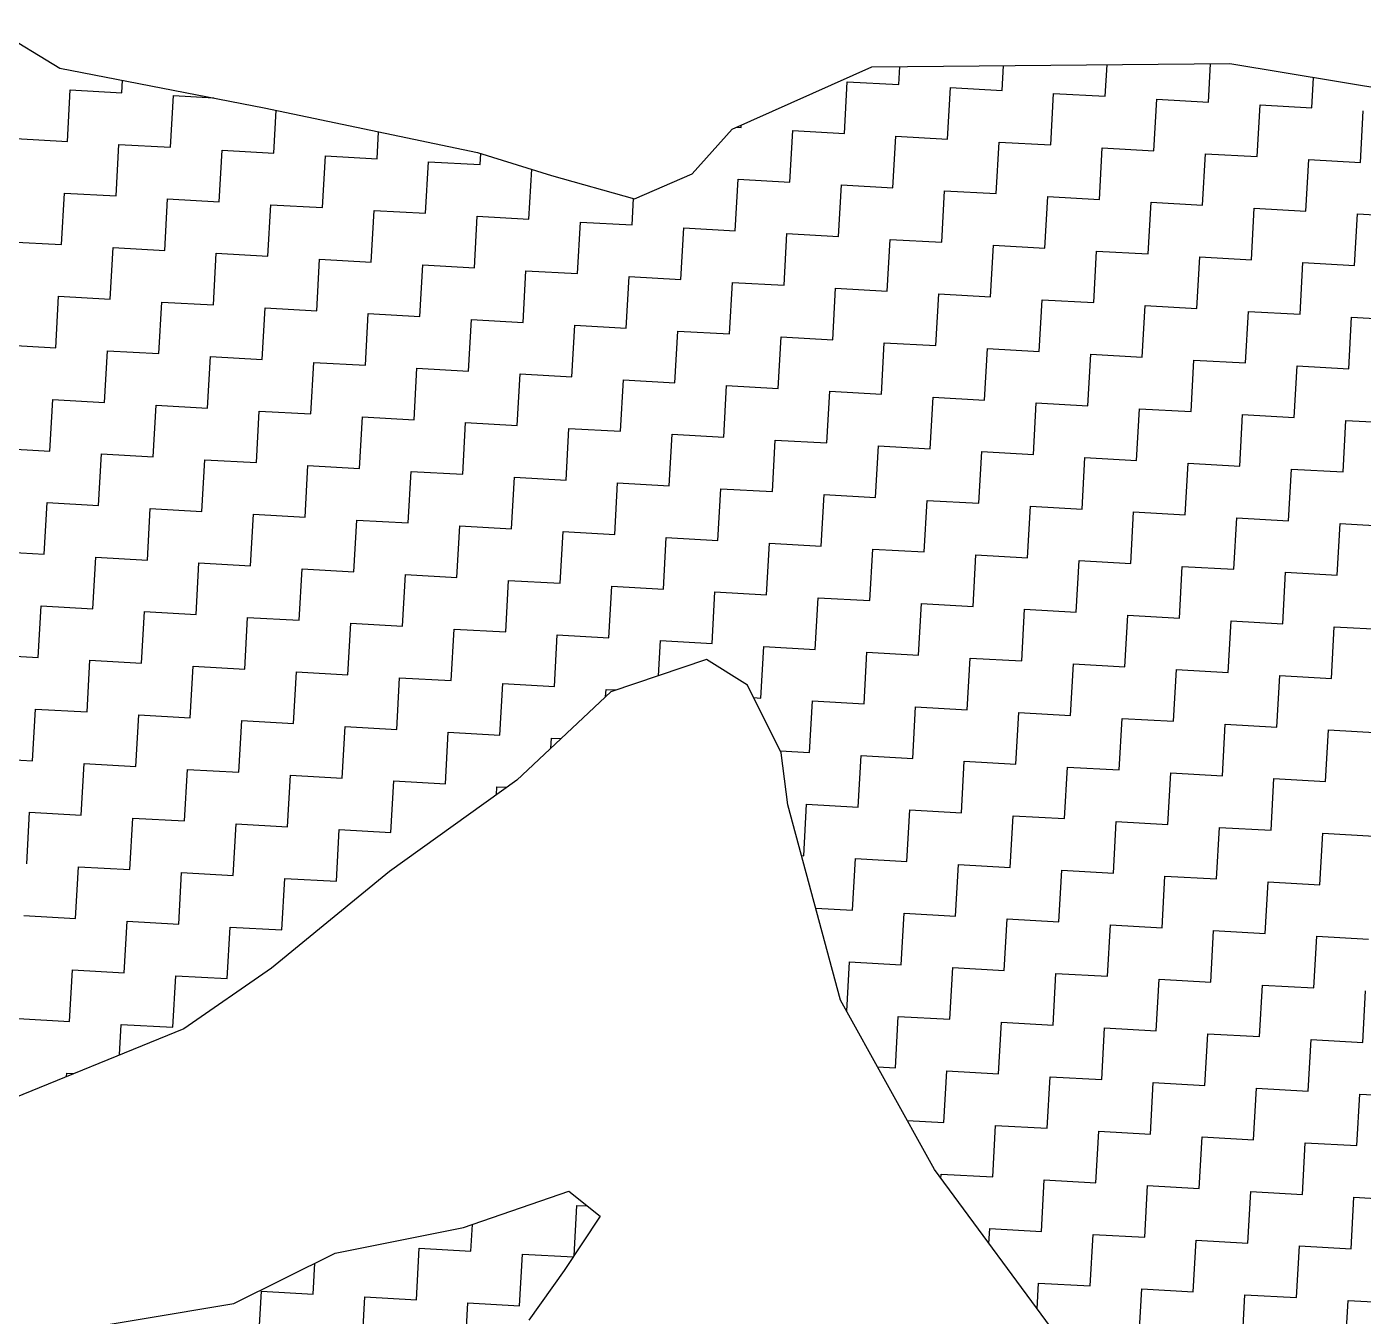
# Model space of a CAD drawing. Header units: metres. Extents: x 284689 to 287152, y 2012663 to 2015676.
# Drawn here: x 285259.7 to 285424.8, y 2014835.9 to 2014995.2 of the extents above; entities that cross this region are included whole.
import ezdxf

# ---------------------------------------------------------------- set-up
doc = ezdxf.new("R2010")
doc.units = ezdxf.units.M
doc.header["$MEASUREMENT"] = 0
doc.layers.add('POLY_HATCH', color=12, linetype='Continuous')

msp = doc.modelspace()

# ---------------------------------------------------------------- linework, layer by layer
at = {"layer": 'POLY_HATCH'}
for p, q in [((285255.34, 2014995.23), (285263.75, 2014990.13)), ((285263.75, 2014990.13), (285288.99, 2014985.23)), ((285346.81, 2014982.56), (285364.06, 2014990.28)), ((285364.06, 2014990.28), (285408.29, 2014990.68)), ((285408.29, 2014990.68), (285429.54, 2014987.17)), ((285288.99, 2014985.23), (285315.34, 2014979.69)), ((285341.87, 2014977.04), (285346.81, 2014982.56)), ((285315.34, 2014979.69), (285324.46, 2014976.86)), ((285324.46, 2014976.86), (285334.74, 2014973.97)), ((285334.74, 2014973.97), (285341.87, 2014977.04)), ((285343.64, 2014917.06), (285331.82, 2014913.08)), ((285348.68, 2014913.88), (285343.64, 2014917.06)), ((285352.85, 2014905.53), (285348.68, 2014913.88)), ((285331.82, 2014913.08), (285320.19, 2014902.15)), ((285353.65, 2014899.11), (285352.85, 2014905.53)), ((285320.19, 2014902.15), (285304.48, 2014890.87)), ((285360.19, 2014874.97), (285353.65, 2014899.11)), ((285304.48, 2014890.87), (285289.9, 2014878.94)), ((285289.9, 2014878.94), (285279.04, 2014871.44)), ((285371.77, 2014854.04), (285360.19, 2014874.97)), ((285279.04, 2014871.44), (285255.3, 2014861.76)), ((285387.4, 2014832.88), (285371.77, 2014854.04)), ((285313.61, 2014846.9), (285326.61, 2014851.38)), ((285326.61, 2014851.38), (285330.5, 2014848.27)), ((285330.5, 2014848.27), (285326.06, 2014841.56)), ((285297.77, 2014843.73), (285313.61, 2014846.9)), ((285285.25, 2014837.48), (285297.77, 2014843.73)), ((285326.06, 2014841.56), (285321.66, 2014835.44)), ((285261.84, 2014833.59), (285285.25, 2014837.48))]:
    msp.add_line(p, q, dxfattribs=at)
at = {"layer": 'POLY_HATCH', "linetype": 'Continuous'}
for p, q in [((285367.38, 2014988.08), (285367.51, 2014990.31)), ((285380.13, 2014987.36), (285380.3, 2014990.43)), ((285392.88, 2014986.64), (285393.1, 2014990.54)), ((285405.63, 2014985.93), (285405.9, 2014990.66)), ((285271.4, 2014987.08), (285271.49, 2014988.62)), ((285360.65, 2014982.06), (285361.01, 2014988.44)), ((285361.01, 2014988.44), (285367.38, 2014988.08)), ((285373.4, 2014981.35), (285373.76, 2014987.72)), ((285373.76, 2014987.72), (285380.13, 2014987.36)), ((285418.38, 2014985.21), (285418.59, 2014988.98)), ((285264.67, 2014981.06), (285265.03, 2014987.44)), ((285265.03, 2014987.44), (285271.4, 2014987.08)), ((285277.42, 2014980.35), (285277.78, 2014986.72)), ((285277.78, 2014986.72), (285282.75, 2014986.44)), ((285386.15, 2014980.63), (285386.5, 2014987)), ((285386.5, 2014987), (285392.88, 2014986.64)), ((285398.9, 2014979.91), (285399.25, 2014986.29)), ((285399.25, 2014986.29), (285405.63, 2014985.93)), ((285290.17, 2014979.63), (285290.46, 2014984.92)), ((285411.65, 2014979.2), (285412, 2014985.57)), ((285412, 2014985.57), (285418.38, 2014985.21)), ((285424.4, 2014978.48), (285424.75, 2014984.85)), ((285347.37, 2014982.81), (285347.9, 2014982.78)), ((285347.9, 2014982.78), (285347.91, 2014983.05)), ((285258.29, 2014981.42), (285264.67, 2014981.06)), ((285302.92, 2014978.91), (285303.1, 2014982.26)), ((285353.91, 2014976.05), (285354.27, 2014982.42)), ((285354.27, 2014982.42), (285360.65, 2014982.06)), ((285366.66, 2014975.33), (285367.02, 2014981.7)), ((285367.02, 2014981.7), (285373.4, 2014981.35)), ((285379.41, 2014974.61), (285379.77, 2014980.99)), ((285379.77, 2014980.99), (285386.15, 2014980.63)), ((285270.68, 2014974.33), (285271.04, 2014980.7)), ((285271.04, 2014980.7), (285277.42, 2014980.35)), ((285283.43, 2014973.61), (285283.79, 2014979.99)), ((285283.79, 2014979.99), (285290.17, 2014979.63)), ((285296.18, 2014972.9), (285296.54, 2014979.27)), ((285296.54, 2014979.27), (285302.92, 2014978.91)), ((285315.67, 2014978.2), (285315.74, 2014979.57)), ((285392.16, 2014973.9), (285392.52, 2014980.27)), ((285392.52, 2014980.27), (285398.9, 2014979.91)), ((285404.91, 2014973.18), (285405.27, 2014979.55)), ((285405.27, 2014979.55), (285411.65, 2014979.2)), ((285308.93, 2014972.18), (285309.29, 2014978.55)), ((285309.29, 2014978.55), (285315.67, 2014978.2)), ((285321.68, 2014971.46), (285322.03, 2014977.62)), ((285417.66, 2014972.46), (285418.02, 2014978.84)), ((285418.02, 2014978.84), (285424.4, 2014978.48)), ((285347.18, 2014970.03), (285347.54, 2014976.4)), ((285347.54, 2014976.4), (285353.91, 2014976.05)), ((285263.95, 2014968.31), (285264.31, 2014974.69)), ((285264.31, 2014974.69), (285270.68, 2014974.33)), ((285359.93, 2014969.31), (285360.29, 2014975.69)), ((285360.29, 2014975.69), (285366.66, 2014975.33)), ((285372.68, 2014968.6), (285373.04, 2014974.97)), ((285373.04, 2014974.97), (285379.41, 2014974.61)), ((285385.43, 2014967.88), (285385.79, 2014974.25)), ((285385.79, 2014974.25), (285392.16, 2014973.9)), ((285276.7, 2014967.6), (285277.06, 2014973.97)), ((285277.06, 2014973.97), (285283.43, 2014973.61)), ((285289.45, 2014966.88), (285289.81, 2014973.25)), ((285289.81, 2014973.25), (285296.18, 2014972.9)), ((285334.43, 2014970.75), (285334.61, 2014974)), ((285398.18, 2014967.16), (285398.54, 2014973.54)), ((285398.54, 2014973.54), (285404.91, 2014973.18)), ((285410.93, 2014966.45), (285411.29, 2014972.82)), ((285411.29, 2014972.82), (285417.66, 2014972.46)), ((285302.2, 2014966.16), (285302.56, 2014972.54)), ((285302.56, 2014972.54), (285308.93, 2014972.18)), ((285314.95, 2014965.45), (285315.31, 2014971.82)), ((285315.31, 2014971.82), (285321.68, 2014971.46)), ((285327.7, 2014964.73), (285328.06, 2014971.1)), ((285328.06, 2014971.1), (285334.43, 2014970.75)), ((285423.68, 2014965.73), (285424.04, 2014972.1)), ((285424.04, 2014972.1), (285430.41, 2014971.75)), ((285340.45, 2014964.01), (285340.81, 2014970.39)), ((285340.81, 2014970.39), (285347.18, 2014970.03)), ((285353.2, 2014963.3), (285353.56, 2014969.67)), ((285353.56, 2014969.67), (285359.93, 2014969.31)), ((285257.58, 2014968.67), (285263.95, 2014968.31)), ((285269.97, 2014961.58), (285270.33, 2014967.95)), ((285270.33, 2014967.95), (285276.7, 2014967.6)), ((285365.95, 2014962.58), (285366.31, 2014968.95)), ((285366.31, 2014968.95), (285372.68, 2014968.6)), ((285378.7, 2014961.86), (285379.06, 2014968.24)), ((285379.06, 2014968.24), (285385.43, 2014967.88)), ((285282.72, 2014960.86), (285283.07, 2014967.24)), ((285283.07, 2014967.24), (285289.45, 2014966.88)), ((285295.47, 2014960.15), (285295.82, 2014966.52)), ((285295.82, 2014966.52), (285302.2, 2014966.16)), ((285391.45, 2014961.15), (285391.8, 2014967.52)), ((285391.8, 2014967.52), (285398.18, 2014967.16)), ((285404.2, 2014960.43), (285404.55, 2014966.8)), ((285404.55, 2014966.8), (285410.93, 2014966.45)), ((285416.95, 2014959.71), (285417.3, 2014966.09)), ((285417.3, 2014966.09), (285423.68, 2014965.73)), ((285308.22, 2014959.43), (285308.57, 2014965.8)), ((285308.57, 2014965.8), (285314.95, 2014965.45)), ((285320.97, 2014958.71), (285321.32, 2014965.09)), ((285321.32, 2014965.09), (285327.7, 2014964.73)), ((285333.71, 2014958), (285334.07, 2014964.37)), ((285334.07, 2014964.37), (285340.45, 2014964.01)), ((285346.46, 2014957.28), (285346.82, 2014963.65)), ((285346.82, 2014963.65), (285353.2, 2014963.3)), ((285359.21, 2014956.56), (285359.57, 2014962.94)), ((285359.57, 2014962.94), (285365.95, 2014962.58)), ((285263.23, 2014955.56), (285263.59, 2014961.94)), ((285263.59, 2014961.94), (285269.97, 2014961.58)), ((285275.98, 2014954.85), (285276.34, 2014961.22)), ((285276.34, 2014961.22), (285282.72, 2014960.86)), ((285371.96, 2014955.85), (285372.32, 2014962.22)), ((285372.32, 2014962.22), (285378.7, 2014961.86)), ((285384.71, 2014955.13), (285385.07, 2014961.5)), ((285385.07, 2014961.5), (285391.45, 2014961.15)), ((285288.73, 2014954.13), (285289.09, 2014960.5)), ((285289.09, 2014960.5), (285295.47, 2014960.15)), ((285301.48, 2014953.41), (285301.84, 2014959.79)), ((285301.84, 2014959.79), (285308.22, 2014959.43)), ((285397.46, 2014954.41), (285397.82, 2014960.79)), ((285397.82, 2014960.79), (285404.2, 2014960.43)), ((285410.21, 2014953.7), (285410.57, 2014960.07)), ((285410.57, 2014960.07), (285416.95, 2014959.71)), ((285314.23, 2014952.7), (285314.59, 2014959.07)), ((285314.59, 2014959.07), (285320.97, 2014958.71)), ((285326.98, 2014951.98), (285327.34, 2014958.35)), ((285327.34, 2014958.35), (285333.71, 2014958)), ((285422.96, 2014952.98), (285423.32, 2014959.35)), ((285423.32, 2014959.35), (285429.7, 2014959)), ((285339.73, 2014951.26), (285340.09, 2014957.64)), ((285340.09, 2014957.64), (285346.46, 2014957.28)), ((285352.48, 2014950.55), (285352.84, 2014956.92)), ((285352.84, 2014956.92), (285359.21, 2014956.56)), ((285365.23, 2014949.83), (285365.59, 2014956.2)), ((285365.59, 2014956.2), (285371.96, 2014955.85)), ((285256.86, 2014955.92), (285263.23, 2014955.56)), ((285269.25, 2014948.83), (285269.61, 2014955.2)), ((285269.61, 2014955.2), (285275.98, 2014954.85)), ((285282, 2014948.11), (285282.36, 2014954.49)), ((285282.36, 2014954.49), (285288.73, 2014954.13)), ((285377.98, 2014949.11), (285378.34, 2014955.49)), ((285378.34, 2014955.49), (285384.71, 2014955.13)), ((285390.73, 2014948.4), (285391.09, 2014954.77)), ((285391.09, 2014954.77), (285397.46, 2014954.41)), ((285294.75, 2014947.4), (285295.11, 2014953.77)), ((285295.11, 2014953.77), (285301.48, 2014953.41)), ((285307.5, 2014946.68), (285307.86, 2014953.05)), ((285307.86, 2014953.05), (285314.23, 2014952.7)), ((285403.48, 2014947.68), (285403.84, 2014954.05)), ((285403.84, 2014954.05), (285410.21, 2014953.7)), ((285416.23, 2014946.96), (285416.59, 2014953.34)), ((285416.59, 2014953.34), (285422.96, 2014952.98)), ((285320.25, 2014945.96), (285320.61, 2014952.34)), ((285320.61, 2014952.34), (285326.98, 2014951.98)), ((285333, 2014945.25), (285333.36, 2014951.62)), ((285333.36, 2014951.62), (285339.73, 2014951.26)), ((285345.75, 2014944.53), (285346.11, 2014950.9)), ((285346.11, 2014950.9), (285352.48, 2014950.55)), ((285358.5, 2014943.81), (285358.86, 2014950.19)), ((285358.86, 2014950.19), (285365.23, 2014949.83)), ((285262.52, 2014942.81), (285262.88, 2014949.19)), ((285262.88, 2014949.19), (285269.25, 2014948.83)), ((285275.27, 2014942.1), (285275.63, 2014948.47)), ((285275.63, 2014948.47), (285282, 2014948.11)), ((285371.25, 2014943.1), (285371.61, 2014949.47)), ((285371.61, 2014949.47), (285377.98, 2014949.11)), ((285384, 2014942.38), (285384.35, 2014948.75)), ((285384.35, 2014948.75), (285390.73, 2014948.4)), ((285396.75, 2014941.66), (285397.1, 2014948.04)), ((285397.1, 2014948.04), (285403.48, 2014947.68)), ((285288.02, 2014941.38), (285288.37, 2014947.75)), ((285288.37, 2014947.75), (285294.75, 2014947.4)), ((285300.77, 2014940.66), (285301.12, 2014947.04)), ((285301.12, 2014947.04), (285307.5, 2014946.68)), ((285313.52, 2014939.95), (285313.87, 2014946.32)), ((285313.87, 2014946.32), (285320.25, 2014945.96)), ((285409.5, 2014940.95), (285409.85, 2014947.32)), ((285409.85, 2014947.32), (285416.23, 2014946.96)), ((285422.25, 2014940.23), (285422.6, 2014946.6)), ((285422.6, 2014946.6), (285428.98, 2014946.25)), ((285326.27, 2014939.23), (285326.62, 2014945.6)), ((285326.62, 2014945.6), (285333, 2014945.25)), ((285339.01, 2014938.51), (285339.37, 2014944.89)), ((285339.37, 2014944.89), (285345.75, 2014944.53)), ((285256.14, 2014943.17), (285262.52, 2014942.81)), ((285351.76, 2014937.8), (285352.12, 2014944.17)), ((285352.12, 2014944.17), (285358.5, 2014943.81)), ((285364.51, 2014937.08), (285364.87, 2014943.45)), ((285364.87, 2014943.45), (285371.25, 2014943.1)), ((285268.53, 2014936.08), (285268.89, 2014942.45)), ((285268.89, 2014942.45), (285275.27, 2014942.1)), ((285281.28, 2014935.36), (285281.64, 2014941.74)), ((285281.64, 2014941.74), (285288.02, 2014941.38)), ((285377.26, 2014936.36), (285377.62, 2014942.74)), ((285377.62, 2014942.74), (285384, 2014942.38)), ((285390.01, 2014935.65), (285390.37, 2014942.02)), ((285390.37, 2014942.02), (285396.75, 2014941.66)), ((285402.76, 2014934.93), (285403.12, 2014941.3)), ((285403.12, 2014941.3), (285409.5, 2014940.95)), ((285294.03, 2014934.65), (285294.39, 2014941.02)), ((285294.39, 2014941.02), (285300.77, 2014940.66)), ((285306.78, 2014933.93), (285307.14, 2014940.3)), ((285307.14, 2014940.3), (285313.52, 2014939.95)), ((285319.53, 2014933.21), (285319.89, 2014939.59)), ((285319.89, 2014939.59), (285326.27, 2014939.23)), ((285415.51, 2014934.21), (285415.87, 2014940.59)), ((285415.87, 2014940.59), (285422.25, 2014940.23)), ((285332.28, 2014932.5), (285332.64, 2014938.87)), ((285332.64, 2014938.87), (285339.01, 2014938.51)), ((285345.03, 2014931.78), (285345.39, 2014938.15)), ((285345.39, 2014938.15), (285351.76, 2014937.8)), ((285261.8, 2014930.06), (285262.16, 2014936.44)), ((285262.16, 2014936.44), (285268.53, 2014936.08)), ((285357.78, 2014931.06), (285358.14, 2014937.44)), ((285358.14, 2014937.44), (285364.51, 2014937.08)), ((285370.53, 2014930.35), (285370.89, 2014936.72)), ((285370.89, 2014936.72), (285377.26, 2014936.36)), ((285274.55, 2014929.35), (285274.91, 2014935.72)), ((285274.91, 2014935.72), (285281.28, 2014935.36)), ((285287.3, 2014928.63), (285287.66, 2014935.01)), ((285287.66, 2014935.01), (285294.03, 2014934.65)), ((285383.28, 2014929.63), (285383.64, 2014936)), ((285383.64, 2014936), (285390.01, 2014935.65)), ((285396.03, 2014928.91), (285396.39, 2014935.29)), ((285396.39, 2014935.29), (285402.76, 2014934.93)), ((285300.05, 2014927.91), (285300.41, 2014934.29)), ((285300.41, 2014934.29), (285306.78, 2014933.93)), ((285312.8, 2014927.2), (285313.16, 2014933.57)), ((285313.16, 2014933.57), (285319.53, 2014933.21)), ((285408.78, 2014928.2), (285409.14, 2014934.57)), ((285409.14, 2014934.57), (285415.51, 2014934.21)), ((285421.53, 2014927.48), (285421.89, 2014933.85)), ((285421.89, 2014933.85), (285428.26, 2014933.5)), ((285325.55, 2014926.48), (285325.91, 2014932.86)), ((285325.91, 2014932.86), (285332.28, 2014932.5)), ((285338.3, 2014925.76), (285338.66, 2014932.14)), ((285338.66, 2014932.14), (285345.03, 2014931.78)), ((285351.05, 2014925.05), (285351.41, 2014931.42)), ((285351.41, 2014931.42), (285357.78, 2014931.06)), ((285255.43, 2014930.42), (285261.8, 2014930.06)), ((285267.82, 2014923.33), (285268.18, 2014929.71)), ((285268.18, 2014929.71), (285274.55, 2014929.35)), ((285363.8, 2014924.33), (285364.16, 2014930.71)), ((285364.16, 2014930.71), (285370.53, 2014930.35)), ((285376.55, 2014923.61), (285376.91, 2014929.99)), ((285376.91, 2014929.99), (285383.28, 2014929.63)), ((285280.57, 2014922.61), (285280.92, 2014928.99)), ((285280.92, 2014928.99), (285287.3, 2014928.63)), ((285293.32, 2014921.9), (285293.67, 2014928.27)), ((285293.67, 2014928.27), (285300.05, 2014927.91)), ((285389.3, 2014922.9), (285389.65, 2014929.27)), ((285389.65, 2014929.27), (285396.03, 2014928.91)), ((285402.05, 2014922.18), (285402.4, 2014928.56)), ((285402.4, 2014928.56), (285408.78, 2014928.2)), ((285306.07, 2014921.18), (285306.42, 2014927.56)), ((285306.42, 2014927.56), (285312.8, 2014927.2)), ((285318.82, 2014920.46), (285319.17, 2014926.84)), ((285319.17, 2014926.84), (285325.55, 2014926.48)), ((285414.8, 2014921.46), (285415.15, 2014927.84)), ((285415.15, 2014927.84), (285421.53, 2014927.48)), ((285331.56, 2014919.75), (285331.92, 2014926.12)), ((285331.92, 2014926.12), (285338.3, 2014925.76)), ((285344.31, 2014919.03), (285344.67, 2014925.41)), ((285344.67, 2014925.41), (285351.05, 2014925.05)), ((285261.08, 2014917.31), (285261.44, 2014923.69)), ((285261.44, 2014923.69), (285267.82, 2014923.33)), ((285357.06, 2014918.31), (285357.42, 2014924.69)), ((285357.42, 2014924.69), (285363.8, 2014924.33)), ((285369.81, 2014917.6), (285370.17, 2014923.97)), ((285370.17, 2014923.97), (285376.55, 2014923.61)), ((285382.56, 2014916.88), (285382.92, 2014923.26)), ((285382.92, 2014923.26), (285389.3, 2014922.9)), ((285273.83, 2014916.6), (285274.19, 2014922.97)), ((285274.19, 2014922.97), (285280.57, 2014922.61)), ((285286.58, 2014915.88), (285286.94, 2014922.26)), ((285286.94, 2014922.26), (285293.32, 2014921.9)), ((285299.33, 2014915.16), (285299.69, 2014921.54)), ((285299.69, 2014921.54), (285306.07, 2014921.18)), ((285395.31, 2014916.16), (285395.67, 2014922.54)), ((285395.67, 2014922.54), (285402.05, 2014922.18)), ((285408.06, 2014915.45), (285408.42, 2014921.82)), ((285408.42, 2014921.82), (285414.8, 2014921.46)), ((285312.08, 2014914.45), (285312.44, 2014920.82)), ((285312.44, 2014920.82), (285318.82, 2014920.46)), ((285324.83, 2014913.73), (285325.19, 2014920.11)), ((285325.19, 2014920.11), (285331.56, 2014919.75)), ((285420.81, 2014914.73), (285421.17, 2014921.11)), ((285421.17, 2014921.11), (285427.55, 2014920.75)), ((285337.7, 2014915.06), (285337.94, 2014919.39)), ((285337.94, 2014919.39), (285344.31, 2014919.03)), ((285350.33, 2014912.3), (285350.69, 2014918.67)), ((285350.69, 2014918.67), (285357.06, 2014918.31)), ((285254.71, 2014917.67), (285261.08, 2014917.31)), ((285267.1, 2014910.58), (285267.46, 2014916.96)), ((285267.46, 2014916.96), (285273.83, 2014916.6)), ((285363.08, 2014911.58), (285363.44, 2014917.96)), ((285363.44, 2014917.96), (285369.81, 2014917.6)), ((285375.83, 2014910.86), (285376.19, 2014917.24)), ((285376.19, 2014917.24), (285382.56, 2014916.88)), ((285388.58, 2014910.15), (285388.94, 2014916.52)), ((285388.94, 2014916.52), (285395.31, 2014916.16)), ((285279.85, 2014909.86), (285280.21, 2014916.24)), ((285280.21, 2014916.24), (285286.58, 2014915.88)), ((285292.6, 2014909.15), (285292.96, 2014915.52)), ((285292.96, 2014915.52), (285299.33, 2014915.16)), ((285401.33, 2014909.43), (285401.69, 2014915.81)), ((285401.69, 2014915.81), (285408.06, 2014915.45)), ((285414.08, 2014908.71), (285414.44, 2014915.09)), ((285414.44, 2014915.09), (285420.81, 2014914.73)), ((285305.35, 2014908.43), (285305.71, 2014914.81)), ((285305.71, 2014914.81), (285312.08, 2014914.45)), ((285318.1, 2014907.71), (285318.46, 2014914.09)), ((285318.46, 2014914.09), (285324.83, 2014913.73)), ((285331.16, 2014912.46), (285331.21, 2014913.37)), ((285331.21, 2014913.37), (285332.47, 2014913.3)), ((285349.44, 2014912.35), (285350.33, 2014912.3)), ((285356.35, 2014905.56), (285356.71, 2014911.94)), ((285356.71, 2014911.94), (285363.08, 2014911.58)), ((285260.37, 2014904.56), (285260.73, 2014910.94)), ((285260.73, 2014910.94), (285267.1, 2014910.58)), ((285273.12, 2014903.85), (285273.48, 2014910.22)), ((285273.48, 2014910.22), (285279.85, 2014909.86)), ((285369.1, 2014904.85), (285369.46, 2014911.22)), ((285369.46, 2014911.22), (285375.83, 2014910.86)), ((285381.85, 2014904.13), (285382.2, 2014910.51)), ((285382.2, 2014910.51), (285388.58, 2014910.15)), ((285285.87, 2014903.13), (285286.22, 2014909.51)), ((285286.22, 2014909.51), (285292.6, 2014909.15)), ((285298.62, 2014902.41), (285298.97, 2014908.79)), ((285298.97, 2014908.79), (285305.35, 2014908.43)), ((285394.6, 2014903.41), (285394.95, 2014909.79)), ((285394.95, 2014909.79), (285401.33, 2014909.43)), ((285407.35, 2014902.7), (285407.7, 2014909.07)), ((285407.7, 2014909.07), (285414.08, 2014908.71)), ((285420.1, 2014901.98), (285420.45, 2014908.36)), ((285420.45, 2014908.36), (285426.83, 2014908)), ((285311.37, 2014901.7), (285311.72, 2014908.07)), ((285311.72, 2014908.07), (285318.1, 2014907.71)), ((285324.4, 2014906.11), (285324.47, 2014907.36)), ((285324.47, 2014907.36), (285325.66, 2014907.29)), ((285253.99, 2014904.92), (285260.37, 2014904.56)), ((285352.73, 2014905.77), (285356.35, 2014905.56)), ((285362.36, 2014898.83), (285362.72, 2014905.21)), ((285362.72, 2014905.21), (285369.1, 2014904.85)), ((285266.38, 2014897.83), (285266.74, 2014904.21)), ((285266.74, 2014904.21), (285273.12, 2014903.85)), ((285279.13, 2014897.11), (285279.49, 2014903.49)), ((285279.49, 2014903.49), (285285.87, 2014903.13)), ((285375.11, 2014898.11), (285375.47, 2014904.49)), ((285375.47, 2014904.49), (285381.85, 2014904.13)), ((285387.86, 2014897.4), (285388.22, 2014903.77)), ((285388.22, 2014903.77), (285394.6, 2014903.41)), ((285291.88, 2014896.4), (285292.24, 2014902.77)), ((285292.24, 2014902.77), (285298.62, 2014902.41)), ((285304.63, 2014895.68), (285304.99, 2014902.06)), ((285304.99, 2014902.06), (285311.37, 2014901.7)), ((285400.61, 2014896.68), (285400.97, 2014903.06)), ((285400.97, 2014903.06), (285407.35, 2014902.7)), ((285413.36, 2014895.96), (285413.72, 2014902.34)), ((285413.72, 2014902.34), (285420.1, 2014901.98)), ((285317.68, 2014900.35), (285317.74, 2014901.34)), ((285317.74, 2014901.34), (285318.97, 2014901.27)), ((285355.63, 2014892.81), (285355.99, 2014899.19)), ((285355.99, 2014899.19), (285362.36, 2014898.83)), ((285368.38, 2014892.1), (285368.74, 2014898.47)), ((285368.74, 2014898.47), (285375.11, 2014898.11)), ((285259.65, 2014891.81), (285260.01, 2014898.19)), ((285260.01, 2014898.19), (285266.38, 2014897.83)), ((285272.4, 2014891.1), (285272.76, 2014897.47)), ((285272.76, 2014897.47), (285279.13, 2014897.11)), ((285285.15, 2014890.38), (285285.51, 2014896.76)), ((285285.51, 2014896.76), (285291.88, 2014896.4)), ((285381.13, 2014891.38), (285381.49, 2014897.76)), ((285381.49, 2014897.76), (285387.86, 2014897.4)), ((285393.88, 2014890.66), (285394.24, 2014897.04)), ((285394.24, 2014897.04), (285400.61, 2014896.68)), ((285297.9, 2014889.66), (285298.26, 2014896.04)), ((285298.26, 2014896.04), (285304.63, 2014895.68)), ((285406.63, 2014889.95), (285406.99, 2014896.32)), ((285406.99, 2014896.32), (285413.36, 2014895.96)), ((285419.38, 2014889.23), (285419.74, 2014895.61)), ((285419.74, 2014895.61), (285426.11, 2014895.25)), ((285355.35, 2014892.83), (285355.63, 2014892.81)), ((285361.65, 2014886.08), (285362.01, 2014892.46)), ((285362.01, 2014892.46), (285368.38, 2014892.1)), ((285374.4, 2014885.36), (285374.76, 2014891.74)), ((285374.76, 2014891.74), (285381.13, 2014891.38)), ((285265.67, 2014885.08), (285266.03, 2014891.46)), ((285266.03, 2014891.46), (285272.4, 2014891.1)), ((285278.42, 2014884.37), (285278.77, 2014890.74)), ((285278.77, 2014890.74), (285285.15, 2014890.38)), ((285387.15, 2014884.65), (285387.5, 2014891.02)), ((285387.5, 2014891.02), (285393.88, 2014890.66)), ((285399.9, 2014883.93), (285400.25, 2014890.31)), ((285400.25, 2014890.31), (285406.63, 2014889.95)), ((285291.17, 2014883.65), (285291.52, 2014890.02)), ((285291.52, 2014890.02), (285297.9, 2014889.66)), ((285412.65, 2014883.21), (285413, 2014889.59)), ((285413, 2014889.59), (285419.38, 2014889.23)), ((285259.29, 2014885.44), (285265.67, 2014885.08)), ((285357.11, 2014886.34), (285361.65, 2014886.08)), ((285367.66, 2014879.35), (285368.02, 2014885.72)), ((285368.02, 2014885.72), (285374.4, 2014885.36)), ((285271.68, 2014878.35), (285272.04, 2014884.72)), ((285272.04, 2014884.72), (285278.42, 2014884.37)), ((285284.43, 2014877.63), (285284.79, 2014884.01)), ((285284.79, 2014884.01), (285291.17, 2014883.65)), ((285380.41, 2014878.63), (285380.77, 2014885.01)), ((285380.77, 2014885.01), (285387.15, 2014884.65)), ((285393.16, 2014877.92), (285393.52, 2014884.29)), ((285393.52, 2014884.29), (285399.9, 2014883.93)), ((285405.91, 2014877.2), (285406.27, 2014883.57)), ((285406.27, 2014883.57), (285412.65, 2014883.21)), ((285418.66, 2014876.48), (285419.02, 2014882.86)), ((285419.02, 2014882.86), (285425.4, 2014882.5)), ((285264.95, 2014872.33), (285265.31, 2014878.71)), ((285265.31, 2014878.71), (285271.68, 2014878.35)), ((285360.95, 2014873.61), (285361.29, 2014879.71)), ((285361.29, 2014879.71), (285367.66, 2014879.35)), ((285373.68, 2014872.62), (285374.04, 2014878.99)), ((285374.04, 2014878.99), (285380.41, 2014878.63)), ((285277.7, 2014871.62), (285278.06, 2014877.99)), ((285278.06, 2014877.99), (285284.43, 2014877.63)), ((285386.43, 2014871.9), (285386.79, 2014878.27)), ((285386.79, 2014878.27), (285393.16, 2014877.92)), ((285399.18, 2014871.18), (285399.54, 2014877.56)), ((285399.54, 2014877.56), (285405.91, 2014877.2)), ((285411.93, 2014870.47), (285412.29, 2014876.84)), ((285412.29, 2014876.84), (285418.66, 2014876.48)), ((285424.68, 2014869.75), (285425.04, 2014876.12)), ((285258.58, 2014872.69), (285264.95, 2014872.33)), ((285271.11, 2014868.21), (285271.33, 2014871.97)), ((285271.33, 2014871.97), (285277.7, 2014871.62)), ((285366.95, 2014866.6), (285367.31, 2014872.97)), ((285367.31, 2014872.97), (285373.68, 2014872.62)), ((285379.7, 2014865.88), (285380.05, 2014872.26)), ((285380.05, 2014872.26), (285386.43, 2014871.9)), ((285392.45, 2014865.17), (285392.8, 2014871.54)), ((285392.8, 2014871.54), (285399.18, 2014871.18)), ((285405.2, 2014864.45), (285405.55, 2014870.82)), ((285405.55, 2014870.82), (285411.93, 2014870.47)), ((285417.95, 2014863.73), (285418.3, 2014870.11)), ((285418.3, 2014870.11), (285424.68, 2014869.75)), ((285264.57, 2014865.54), (285264.59, 2014865.96)), ((285264.59, 2014865.96), (285265.47, 2014865.91)), ((285364.76, 2014866.72), (285366.95, 2014866.6)), ((285372.96, 2014859.87), (285373.32, 2014866.24)), ((285373.32, 2014866.24), (285379.7, 2014865.88)), ((285385.71, 2014859.15), (285386.07, 2014865.52)), ((285386.07, 2014865.52), (285392.45, 2014865.17)), ((285398.46, 2014858.43), (285398.82, 2014864.81)), ((285398.82, 2014864.81), (285405.2, 2014864.45)), ((285411.21, 2014857.72), (285411.57, 2014864.09)), ((285411.57, 2014864.09), (285417.95, 2014863.73)), ((285423.96, 2014857), (285424.32, 2014863.37)), ((285424.32, 2014863.37), (285430.69, 2014863.02)), ((285368.41, 2014860.12), (285372.96, 2014859.87)), ((285378.98, 2014853.13), (285379.34, 2014859.51)), ((285379.34, 2014859.51), (285385.71, 2014859.15)), ((285391.73, 2014852.42), (285392.09, 2014858.79)), ((285392.09, 2014858.79), (285398.46, 2014858.43)), ((285404.48, 2014851.7), (285404.84, 2014858.07)), ((285404.84, 2014858.07), (285411.21, 2014857.72)), ((285417.23, 2014850.98), (285417.59, 2014857.36)), ((285417.59, 2014857.36), (285423.96, 2014857)), ((285372.57, 2014852.95), (285372.61, 2014853.49)), ((285372.61, 2014853.49), (285378.98, 2014853.13)), ((285385, 2014846.4), (285385.35, 2014852.77)), ((285385.35, 2014852.77), (285391.73, 2014852.42)), ((285397.75, 2014845.68), (285398.1, 2014852.06)), ((285398.1, 2014852.06), (285404.48, 2014851.7)), ((285410.5, 2014844.97), (285410.85, 2014851.34)), ((285410.85, 2014851.34), (285417.23, 2014850.98)), ((285423.25, 2014844.25), (285423.6, 2014850.62)), ((285423.6, 2014850.62), (285429.98, 2014850.27)), ((285327.27, 2014843.4), (285327.62, 2014849.62)), ((285327.62, 2014849.62), (285328.89, 2014849.55)), ((285314.52, 2014843.97), (285314.7, 2014847.28)), ((285378.52, 2014844.91), (285378.62, 2014846.76)), ((285378.62, 2014846.76), (285385, 2014846.4)), ((285391.01, 2014839.67), (285391.37, 2014846.04)), ((285391.37, 2014846.04), (285397.75, 2014845.68)), ((285307.78, 2014837.95), (285308.14, 2014844.32)), ((285308.14, 2014844.32), (285314.52, 2014843.97)), ((285403.76, 2014838.95), (285404.12, 2014845.32)), ((285404.12, 2014845.32), (285410.5, 2014844.97)), ((285416.51, 2014838.23), (285416.87, 2014844.61)), ((285416.87, 2014844.61), (285423.25, 2014844.25)), ((285295.03, 2014838.67), (285295.25, 2014842.47)), ((285320.53, 2014837.23), (285320.89, 2014843.61)), ((285320.89, 2014843.61), (285327.18, 2014843.25)), ((285288.3, 2014832.65), (285288.66, 2014839.02)), ((285288.66, 2014839.02), (285295.03, 2014838.67)), ((285384.46, 2014836.86), (285384.64, 2014840.02)), ((285384.64, 2014840.02), (285391.01, 2014839.67)), ((285397.03, 2014832.93), (285397.39, 2014839.31)), ((285397.39, 2014839.31), (285403.76, 2014838.95)), ((285301.05, 2014831.93), (285301.41, 2014838.31)), ((285301.41, 2014838.31), (285307.78, 2014837.95)), ((285313.8, 2014831.22), (285314.16, 2014837.59)), ((285314.16, 2014837.59), (285320.53, 2014837.23)), ((285409.78, 2014832.22), (285410.14, 2014838.59)), ((285410.14, 2014838.59), (285416.51, 2014838.23)), ((285422.53, 2014831.5), (285422.89, 2014837.87)), ((285422.89, 2014837.87), (285429.26, 2014837.52))]:
    msp.add_line(p, q, dxfattribs=at)

doc.saveas('drawing.dxf')
